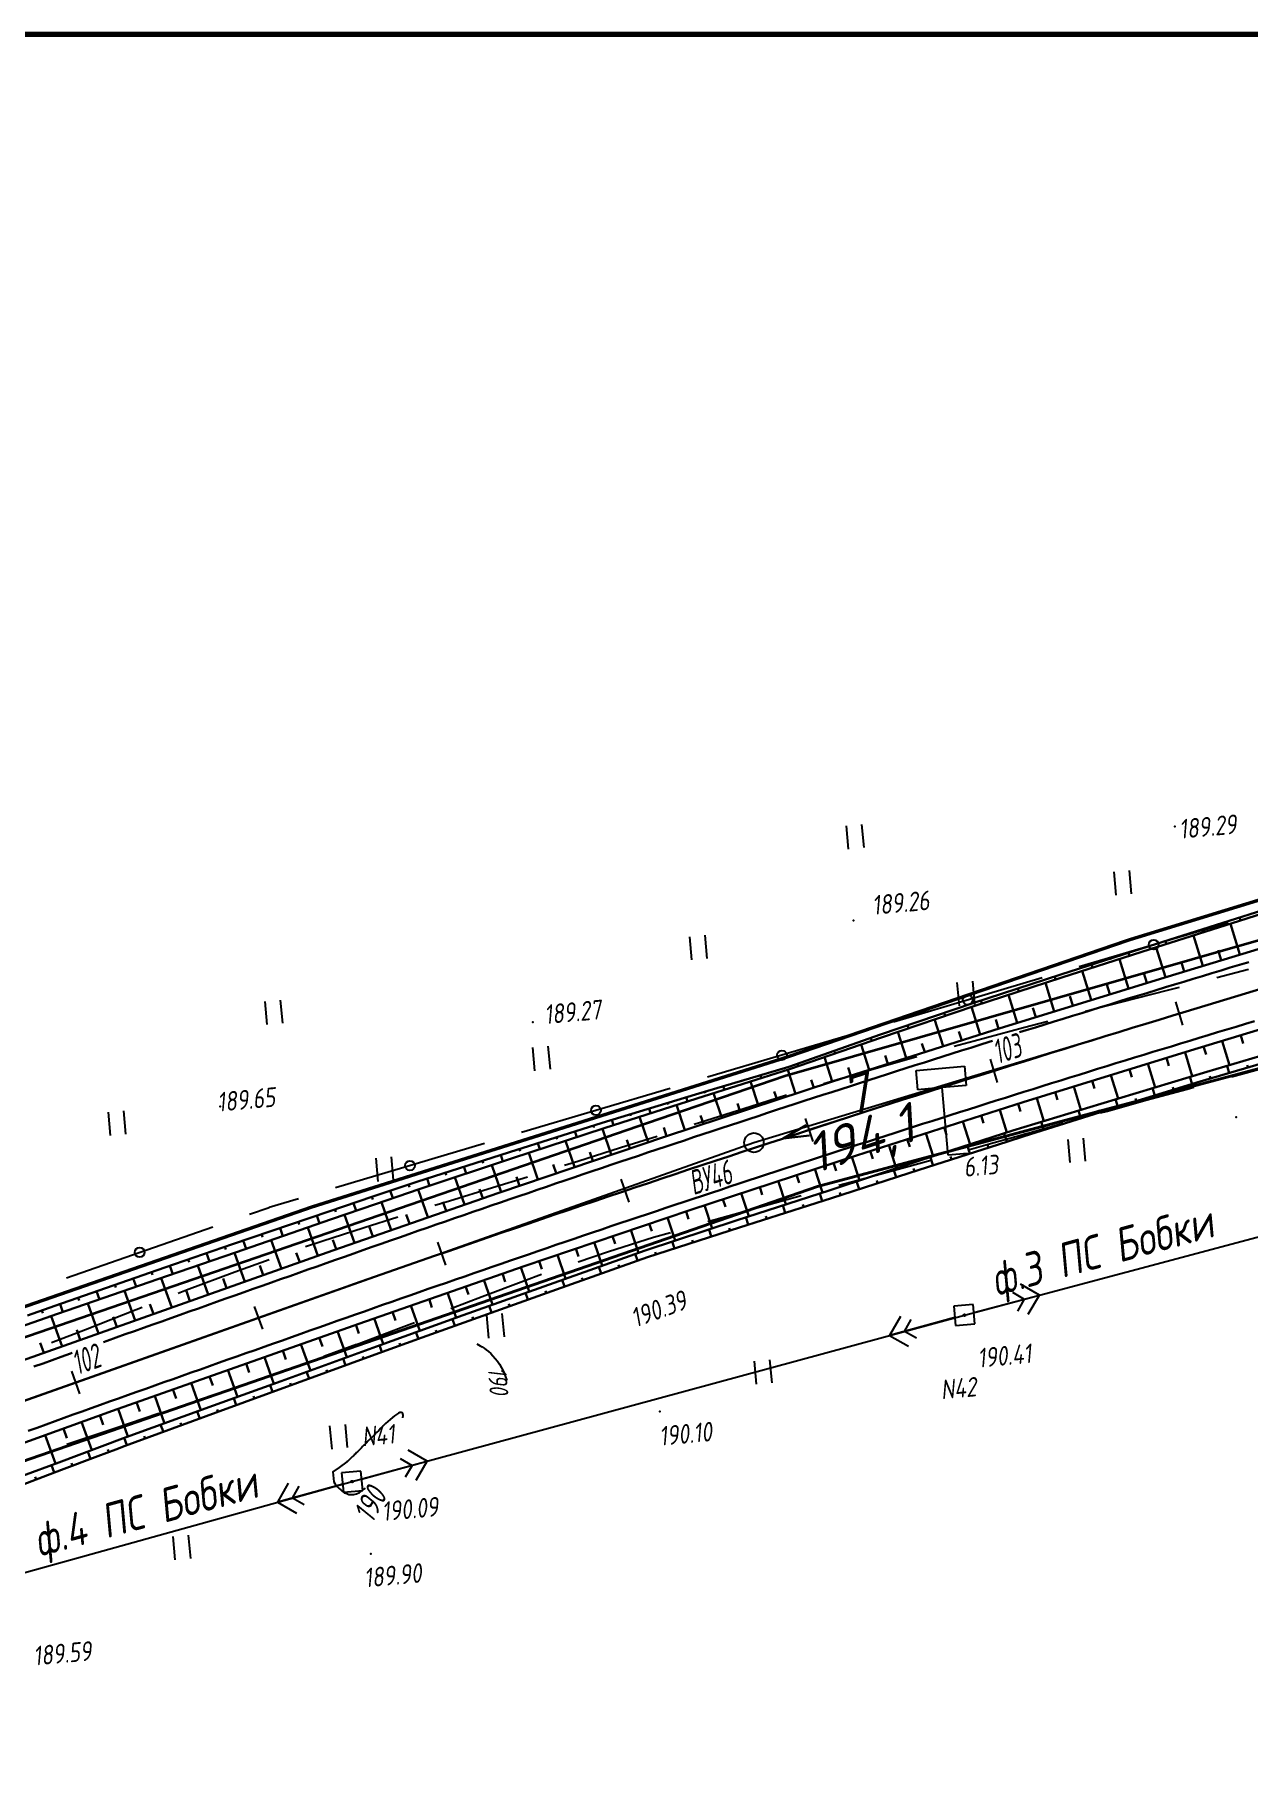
# Paper-space layout 'Лист3' of a CAD drawing. Header units: millimetres. Extents: x -693 to 409, y -3 to 286.
# Drawn here: x -571 to -445.8, y 108.1 to 286.4 of the extents above; entities that cross this region are included whole.
import ezdxf

# ---------------------------------------------------------------- set-up
doc = ezdxf.new("R2010")
doc.units = ezdxf.units.MM
doc.linetypes.add('CONTI', pattern=[0])
for name, color, linetype, lineweight in [('10', 1, 'Continuous', 35), ('КОПИЯ_ОСЬ_13_ОТКОСЫ', 7, 'Continuous', 30), ('КОПИЯ_ОСЬ_ГРАНИЦЫ_ПОЛОС', 7, 'Continuous', 30), ('ОСЬ_ВЕРХ_ПОКРЫТИЯ_ГРАНИЦЫ_ПОЛОС', 7, 'Continuous', 30), ('ОСЬ_ВЕРХ_ПОКРЫТИЯ_ОСЬ', 1, 'Continuous', 30), ('Уклоны ПЧ', 5, 'Continuous', 30)]:
    doc.layers.add(name, color=color, linetype=linetype, lineweight=lineweight)
for name, color, linetype in [('_Оформление', 7, 'Continuous'), ('_Ростелеком', 6, 'Continuous'), ('GOR_BDEFAULT', 212, 'CONTI'), ('NAD_MDEFAULT', 7, 'CONTI'), ('PI_OTDEFAULT', 172, 'CONTI'), ('PI_TTDEFAULT', 5, 'CONTI'), ('PLN_O', 7, 'CONTI'), ('SIT_LDEFAULT', 7, 'CONTI'), ('USLZNDEFAULT', 7, 'CONTI'), ('ZAPSKDEFAULT', 7, 'CONTI'), ('КОПИЯ_ОСЬ_ТАНГЕНСЫ', 1, 'Continuous'), ('ОСЬ_ВЕРХ_ПОКРЫТИЯ_ПИКЕТЫ', 1, 'Continuous')]:
    doc.layers.add(name, color=color, linetype=linetype)
doc.styles.add('eskd', font='isocpeur.ttf', dxfattribs={"width": 1.2, "height": 2})
doc.styles.add('SHRFT', font='isocpeui.ttf')
doc.styles.get("Standard").update_dxf_attribs({"font": 'isocpeui.ttf'})
doc.styles.add('ГОСТ', font='isocpeur.ttf', dxfattribs={"height": 4})
doc.linetypes.add('Связь', pattern='A,12.5,[130,ltypeshp.shx,S=1,R=-30,X=0,Y=0.9],1,[130,ltypeshp.shx,S=1,R=-30,X=0,Y=0.9],1,[130,ltypeshp.shx,S=1,R=-30,X=0,Y=0.9],4.5', length=19)

# ---------------------------------------------------------------- blocks, each defined once
blk = doc.blocks.new('BL_2011')
at = {"color": 0}
for p, q in [((0, 0), (0, 2.4)), ((1.6, 0), (1.6, 2.4))]:
    blk.add_line(p, q, dxfattribs=at)
blk = doc.blocks.new('BL_27')
at = {"color": 0}
for p, q in [((1, 1), (-1, 1)), ((-1, 1), (-1, -1)), ((1, -1), (1, 1)), ((-1, -1), (1, -1))]:
    blk.add_line(p, q, dxfattribs=at)
blk.add_circle((0, 0), 0.1, dxfattribs=at)
blk = doc.blocks.new('BL_13')
at = {"color": 0}
for p, q in [((-2.5, 7), (-2.5, 9)), ((-2.5, 9), (2.5, 9)), ((2.5, 9), (2.5, 7)), ((0, 7), (-2.5, 7)), ((0, 0), (0, 7)), ((2.5, 7), (0, 7)), ((2, 0), (0, 0))]:
    blk.add_line(p, q, dxfattribs=at)
blk = doc.blocks.new('Стрелка')
at = {"layer": 'Уклоны ПЧ', "ltscale": 2}
for points in [[(-0.02, -0.05), (-0.02, 17.97)], [(-0.02, -0.05), (-0.58, 2.62)], [(-0.02, -0.05), (0.53, 2.62)]]:
    blk.add_lwpolyline(points, dxfattribs=at)

psp = doc.layouts.new('Лист3')

# ---------------------------------------------------------------- linework, layer by layer
at = {"layer": '10'}
for points in [[(-160.16, 232.22), (-174.74, 234.68), (-188.87, 236.2), (-222.42, 239.78), (-238.99, 241.72), (-337.7, 228.96), (-337.7, 228.96), (-431.94, 204.04), (-430.59, 197.06), (-493.6, 179.03), (-507.74, 174.16), (-636.43, 129.9), (-647.6, 127.08)], [(149.14, 180.8), (125.99, 184.91), (69.15, 185.87), (64.3, 176.26), (18.47, 176.69), (-30.26, 184.27), (-35.74, 185.58), (-31.8, 194.53), (-58.93, 198.35), (-119.35, 211.27), (-201.84, 226.09), (-280.84, 216.56), (-283.78, 216.75), (-328.89, 210.76), (-490.21, 167.63), (-494.9, 166.01), (-633.15, 118.2), (-643.51, 112.42)], [(-643.51, 112.42), (-633.15, 118.2), (-494.9, 166.01), (-490.21, 167.63), (-328.89, 210.76), (-283.78, 216.75), (-280.84, 216.56), (-201.84, 226.09), (-119.35, 211.27)]]:
    psp.add_lwpolyline(points, dxfattribs=at)
at = {"layer": '_Оформление', "lineweight": 70, "ltscale": 200}
psp.add_lwpolyline([(409.41, 286.44), (-693.39, 286.44), (-693.39, 0.56), (409.41, 0.56)], close=True, dxfattribs=at)
at = {"layer": '_Ростелеком', "color": 5, "linetype": 'Связь', "const_width": 0.35}
psp.add_lwpolyline([(-160.16, 232.22), (-174.73, 234.76), (-188.87, 236.2), (-209.41, 238.39), (-239.01, 240.92), (-267.19, 237.49), (-292.24, 234.22), (-317.71, 231.22), (-317.71, 231.22), (-337.7, 228.96), (-378.78, 218.1), (-421.18, 204.38), (-458.09, 193.07), (-493.7, 180.87), (-542.37, 165.52), (-580.84, 152.17), (-622.46, 137.6), (-645.75, 129.83), (-648.2, 129.22)], dxfattribs=at)
at = {"layer": 'GOR_BDEFAULT', "color": 212, "elevation": 190, "flags": 128}
for points in [[(-525.35, 151.4), (-525.19, 151.31), (-525, 151.2), (-524.81, 151.09), (-524.59, 150.95), (-524.37, 150.79), (-524.15, 150.61), (-523.91, 150.4), (-523.69, 150.16), (-523.45, 149.91), (-523.23, 149.62), (-523.01, 149.3), (-522.8, 148.93), (-522.6, 148.55), (-522.42, 148.12), (-522.26, 147.64)], [(-532.99, 143.79), (-532.96, 144.03), (-532.99, 144.19), (-533.05, 144.3), (-533.16, 144.33), (-533.29, 144.32), (-533.44, 144.25), (-533.63, 144.14), (-533.83, 143.99), (-534.06, 143.82), (-534.28, 143.62), (-534.52, 143.4), (-534.76, 143.18), (-535.01, 142.94), (-535.24, 142.7), (-535.46, 142.48), (-535.68, 142.26), (-535.88, 142.06), (-536.07, 141.87), (-536.25, 141.69), (-536.42, 141.53), (-536.58, 141.37), (-536.73, 141.21), (-536.87, 141.08), (-536.99, 140.95), (-537.13, 140.83), (-537.24, 140.7), (-537.35, 140.59), (-537.46, 140.49), (-537.56, 140.38), (-537.66, 140.29), (-537.74, 140.2), (-537.84, 140.11), (-537.91, 140.03), (-538, 139.94), (-538.08, 139.86), (-538.16, 139.79), (-538.23, 139.72), (-538.3, 139.65), (-538.37, 139.58), (-538.44, 139.52), (-538.5, 139.46), (-538.56, 139.4), (-538.62, 139.35), (-538.68, 139.29), (-538.74, 139.24), (-539.53, 138.66), (-540.19, 138.21), (-540.09, 137.18), (-539.98, 137.02), (-539.86, 136.85), (-539.72, 136.68), (-539.55, 136.5), (-539.38, 136.34), (-539.19, 136.19), (-538.99, 136.06), (-538.76, 135.96), (-538.53, 135.89), (-538.29, 135.86), (-538.02, 135.88), (-537.74, 135.95), (-537.46, 136.07), (-537.16, 136.27), (-536.84, 136.53)]]:
    psp.add_lwpolyline(points, dxfattribs=at)
at = {"layer": 'PI_TTDEFAULT', "color": 5}
for p in [(-453.38, 204.76, 189.29), (-486.49, 195.08, 189.26), (-519.56, 184.6, 189.27), (-551.8, 175.89, 189.65), (-447.04, 174.79, 190.2), (-475.07, 154.38, 190.41), (-506.47, 144.45, 190.1), (-538.2, 137.2, 190.09), (-536.29, 129.76, 189.9)]:
    psp.add_point(p, dxfattribs=at)
at = {"layer": 'PLN_O'}
for p, q in [((-447.88, 194.84), (-463.22, 190.29)), ((-467.06, 189.15), (-482.39, 184.59)), ((-486.23, 183.46), (-501.56, 178.9)), ((-505.4, 177.76), (-520.73, 173.21)), ((-524.57, 172.07), (-539.91, 167.51)), ((-543.74, 166.38), (-546.75, 165.48)), ((-548.78, 164.78), (-546.75, 165.48)), ((-567.67, 158.21), (-552.56, 163.47))]:
    psp.add_line(p, q, dxfattribs=at)
for centre in [(-455.55, 192.57), (-474.72, 186.88), (-493.89, 181.18), (-513.07, 175.49), (-532.24, 169.8), (-560.12, 160.84)]:
    psp.add_circle(centre, 0.5, dxfattribs=at)
at = {"layer": 'SIT_LDEFAULT', "color": 7}
for p, q in [((-445.78, 190), (-449.04, 189.17)), ((-454.16, 187.86), (-458.87, 186.64)), ((-452.93, 188.17), (-454.16, 187.86)), ((-458.87, 186.64), (-462.6, 185.67)), ((-468.97, 184), (-474.07, 182.64)), ((-466.47, 184.66), (-468.97, 184)), ((-474.07, 182.63), (-476.13, 182.07)), ((-479.98, 181), (-483.7, 179.96)), ((-488.19, 178.64), (-489.58, 178.21)), ((-483.7, 179.96), (-488.19, 178.64)), ((-447.54, 178.95), (-443.88, 179.96)), ((-493.41, 177.04), (-497.16, 175.87)), ((-460.32, 175.42), (-456.21, 176.56)), ((-456.21, 176.56), (-452.11, 177.69)), ((-452.11, 177.69), (-451.41, 177.89)), ((-497.16, 175.87), (-501.62, 174.46)), ((-461.04, 175.22), (-460.32, 175.42)), ((-501.62, 174.46), (-502.95, 174.03)), ((-472.62, 172.01), (-468.53, 173.15)), ((-468.53, 173.15), (-464.89, 174.16)), ((-510.52, 171.61), (-514.93, 170.22)), ((-506.76, 172.81), (-510.52, 171.61)), ((-474.53, 171.47), (-472.62, 172.01)), ((-514.93, 170.22), (-516.29, 169.79)), ((-486.06, 168.29), (-481.15, 169.64)), ((-481.15, 169.64), (-478.39, 170.4)), ((-475.07, 154.38), (-416.82, 169.86)), ((-520.11, 168.6), (-523.74, 167.49)), ((-488.03, 167.76), (-486.06, 168.29)), ((-528.15, 166.14), (-529.67, 165.67)), ((-523.74, 167.49), (-528.15, 166.14)), ((-496.7, 165.38), (-491.89, 166.71)), ((-533.49, 164.48), (-536.95, 163.39)), ((-501.52, 164.02), (-496.7, 165.37)), ((-536.95, 163.39), (-541.34, 161.96)), ((-511.78, 160.94), (-507.12, 162.4)), ((-507.12, 162.4), (-505.37, 162.91)), ((-541.34, 161.96), (-543, 161.4)), ((-514.9, 159.88), (-511.78, 160.93)), ((-550.3, 158.81), (-555.27, 156.93)), ((-546.77, 160.09), (-550.3, 158.81)), ((-555.27, 156.93), (-556.15, 156.6)), ((-524.81, 156.29), (-520.49, 157.91)), ((-520.49, 157.92), (-518.67, 158.58)), ((-467.34, 156.44), (-469.3, 157.56)), ((-559.87, 155.15), (-560.46, 154.92)), ((-528.02, 155.06), (-524.81, 156.29)), ((-474.11, 154.64), (-467.34, 156.44)), ((-470.11, 156.73), (-468.89, 156.02)), ((-468.89, 156.02), (-469.59, 154.79)), ((-468.48, 154.47), (-467.34, 156.44)), ((-560.46, 154.92), (-565.7, 152.87)), ((-538.2, 137.2), (-475.07, 154.38)), ((-533.42, 152.98), (-531.77, 153.62)), ((-481.67, 154.24), (-482.79, 152.27)), ((-476.04, 154.12), (-482.79, 152.27)), ((-481.25, 152.7), (-480.55, 153.93)), ((-565.7, 152.87), (-569.2, 151.53)), ((-537.74, 151.36), (-533.42, 152.98)), ((-482.79, 152.27), (-480.83, 151.16)), ((-480.02, 151.99), (-481.25, 152.7)), ((-541.14, 150.14), (-537.75, 151.37)), ((-551.83, 146.41), (-546.72, 148.16)), ((-546.72, 148.16), (-544.91, 148.8)), ((-554.37, 145.55), (-551.83, 146.41)), ((-567.63, 141.07), (-562.68, 142.73)), ((-562.68, 142.73), (-558.15, 144.26)), ((-537.23, 137.46), (-530.48, 139.31)), ((-533.25, 139.59), (-532.02, 138.88)), ((-530.48, 139.31), (-532.44, 140.43)), ((-531.6, 137.34), (-530.48, 139.31)), ((-532.02, 138.88), (-532.72, 137.65)), ((-603.93, 118.96), (-538.2, 137.2)), ((-544.79, 137.03), (-545.9, 135.07)), ((-539.16, 136.93), (-545.9, 135.07)), ((-544.37, 135.5), (-543.67, 136.72)), ((-545.9, 135.07), (-543.93, 133.95)), ((-543.14, 134.8), (-544.37, 135.5))]:
    psp.add_line(p, q, dxfattribs=at)
at = {"layer": 'КОПИЯ_ОСЬ_13_ОТКОСЫ'}
for points in [[(-646.8, 124.21), (-646.68, 124.24), (-641.94, 125.63), (-636.26, 127.39), (-634.37, 127.99), (-632.01, 128.75), (-629.66, 129.53), (-627.3, 130.32), (-624.57, 131.24), (-621.65, 132.25), (-617.42, 133.72), (-609.88, 136.37), (-540.19, 161.04), (-523.07, 166.99), (-505.89, 172.8), (-488.67, 178.45), (-471.39, 183.95), (-454.07, 189.31), (-382.29, 211.09)], [(-644.5, 115.95), (-643.36, 116.28), (-641.9, 116.72), (-640.45, 117.16), (-639, 117.6), (-637.55, 118.06), (-635.62, 118.67), (-634.18, 119.13), (-631.06, 120.15), (-627.95, 121.19), (-626.04, 121.83), (-623.18, 122.82), (-620.33, 123.81), (-617.02, 124.98), (-611.82, 126.84), (-562.91, 144.51), (-537.53, 153.49), (-520.47, 159.43), (-503.37, 165.21), (-486.21, 170.84), (-469, 176.32), (-451.74, 181.65), (-385.72, 201.69)], [(-573.29, 152.85), (-570.45, 153.84), (-568.57, 154.5), (-557.23, 158.43), (-550.23, 160.83), (-540.32, 164.26), (-535.8, 165.81), (-531.28, 167.36), (-521.76, 170.53), (-512.22, 173.66), (-502.67, 176.72), (-493.1, 179.73), (-483.61, 183.01), (-474.11, 186.24), (-465.02, 189.19), (-455.92, 192.1), (-446.71, 195.03), (-435.95, 198.46)], [(-573.29, 152.85), (-570.45, 153.84), (-568.57, 154.5), (-557.23, 158.43), (-550.23, 160.83), (-540.32, 164.26), (-535.8, 165.81), (-531.28, 167.36), (-521.76, 170.53), (-512.22, 173.66), (-502.67, 176.72), (-493.1, 179.73), (-483.61, 183.01), (-474.11, 186.24), (-465.02, 189.19), (-455.92, 192.1), (-446.71, 195.03), (-435.95, 198.46)], [(-571.69, 154.32), (-568.86, 155.32), (-557.53, 159.29), (-550.53, 161.68), (-540.6, 165.06), (-536.07, 166.59), (-533.81, 167.37), (-531.54, 168.11), (-521.98, 171.19), (-512.41, 174.22), (-502.8, 177.13), (-493.18, 179.99), (-483.71, 183.3), (-474.21, 186.56), (-465.12, 189.51), (-456.01, 192.42), (-436.03, 198.75)], [(-448.61, 194.76), (-448.58, 194.66)], [(-446.68, 191.55), (-447.64, 194.73)], [(-446.7, 195.37), (-446.61, 195.06)], [(-454.33, 192.95), (-454.23, 192.64)], [(-452.42, 193.56), (-452.39, 193.45)], [(-450.5, 190.39), (-451.45, 193.52)], [(-450.52, 194.16), (-450.42, 193.85)], [(-460.05, 191.13), (-460.01, 191.03)], [(-458.16, 188.06), (-459.09, 191.09)], [(-458.14, 191.74), (-458.04, 191.43)], [(-456.24, 192.35), (-456.2, 192.24)], [(-454.34, 189.22), (-455.28, 192.3)], [(-452.42, 189.81), (-452.73, 190.83)], [(-448.59, 190.97), (-448.91, 192.01)], [(-465.76, 189.3), (-465.66, 188.98)], [(-463.86, 189.91), (-463.82, 189.81)], [(-461.99, 186.88), (-462.91, 189.87)], [(-461.95, 190.53), (-461.85, 190.21)], [(-456.25, 188.64), (-456.56, 189.65)], [(-471.47, 187.45), (-471.44, 187.35)], [(-469.63, 184.51), (-470.53, 187.4)], [(-469.57, 188.07), (-469.46, 187.75)], [(-467.67, 188.69), (-467.63, 188.58)], [(-465.81, 185.7), (-466.72, 188.64)], [(-463.9, 186.29), (-464.2, 187.27)], [(-460.08, 187.47), (-460.38, 188.47)], [(-477.16, 185.55), (-477.05, 185.24)], [(-475.27, 186.2), (-475.23, 186.09)], [(-473.44, 183.31), (-474.34, 186.16)], [(-473.37, 186.83), (-473.27, 186.51)], [(-467.72, 185.1), (-468.02, 186.07)], [(-480.94, 184.25), (-480.84, 183.96)], [(-479.05, 184.9), (-479.02, 184.8)], [(-477.26, 182.11), (-478.14, 184.88)], [(-471.54, 183.91), (-471.83, 184.86)], [(-486.61, 182.29), (-486.58, 182.2)], [(-484.88, 179.67), (-485.72, 182.29)], [(-484.72, 182.95), (-484.63, 182.66)], [(-482.83, 183.6), (-482.8, 183.51)], [(-481.07, 180.89), (-481.93, 183.58)], [(-479.16, 181.5), (-479.45, 182.4)], [(-475.35, 182.71), (-475.64, 183.63)], [(-450.4, 182.06), (-450.15, 181.24)], [(-448.49, 182.64), (-447.74, 180.16)], [(-446.58, 183.22), (-446.33, 182.39)], [(-572.85, 136.64), (-570.05, 137.71), (-568.18, 138.41), (-564.43, 139.82), (-562.56, 140.53), (-561.62, 140.88), (-552.24, 144.33), (-535.45, 150.44), (-530.99, 152.06), (-517.14, 157.03), (-507.75, 160.36), (-498.27, 163.42), (-488.77, 166.43), (-479.75, 169.37), (-470.71, 172.26), (-468.9, 172.83), (-459.84, 175.67), (-450.77, 178.46), (-442.43, 180.92)], [(-572.2, 137.8), (-568.45, 139.19), (-561.89, 141.64), (-552.49, 145.05), (-545.53, 147.56), (-535.7, 151.14), (-531.23, 152.76), (-526.77, 154.36), (-517.38, 157.72), (-507.98, 161.04), (-498.51, 164.16), (-489.03, 167.24), (-479.56, 170.34), (-470.07, 173.4), (-460.99, 176.18), (-451.9, 178.91), (-450.07, 179.46), (-442.66, 181.68)], [(-572.2, 137.8), (-568.45, 139.19), (-561.89, 141.64), (-552.49, 145.05), (-545.53, 147.56), (-535.7, 151.14), (-531.23, 152.76), (-526.77, 154.36), (-517.38, 157.72), (-507.98, 161.04), (-498.51, 164.16), (-489.03, 167.24), (-479.56, 170.34), (-470.07, 173.4), (-460.99, 176.18), (-451.9, 178.91), (-450.07, 179.46), (-442.66, 181.68)], [(-492.28, 180.31), (-492.19, 180.05)], [(-490.39, 180.97), (-490.36, 180.89)], [(-488.69, 178.45), (-489.51, 180.98)], [(-488.5, 181.63), (-488.41, 181.36)], [(-482.98, 180.28), (-483.25, 181.16)], [(-456.15, 180.31), (-455.4, 177.86)], [(-454.24, 180.89), (-453.99, 180.08)], [(-452.32, 181.47), (-451.57, 179.01)], [(-447.76, 179.34), (-447.98, 180.08)], [(-445.85, 179.91), (-445.92, 180.16)], [(-498.02, 178.56), (-497.98, 178.44)], [(-496.29, 175.97), (-497.11, 178.47)], [(-496.1, 179.13), (-496.01, 178.82)], [(-494.18, 179.7), (-494.15, 179.6)], [(-492.49, 177.21), (-493.29, 179.67)], [(-490.59, 177.83), (-490.86, 178.65)], [(-486.78, 179.06), (-487.06, 179.91)], [(-461.88, 178.54), (-461.64, 177.74)], [(-459.97, 179.13), (-459.23, 176.71)], [(-458.06, 179.72), (-457.81, 178.91)], [(-451.6, 178.2), (-451.82, 178.94)], [(-449.68, 178.78), (-449.75, 179.02)], [(-503.76, 176.84), (-503.63, 176.41)], [(-501.85, 177.42), (-501.81, 177.27)], [(-500.09, 174.72), (-500.93, 177.27)], [(-499.93, 177.99), (-499.82, 177.62)], [(-494.39, 176.59), (-494.67, 177.43)], [(-467.61, 176.76), (-466.87, 174.39)], [(-465.7, 177.35), (-465.46, 176.56)], [(-463.79, 177.95), (-463.05, 175.55)], [(-459.24, 175.85), (-459.49, 176.63)], [(-457.33, 176.44), (-457.41, 176.7)], [(-455.42, 177.03), (-455.66, 177.79)], [(-453.51, 177.62), (-453.59, 177.87)], [(-509.51, 175.11), (-509.45, 174.92)], [(-507.69, 172.2), (-508.57, 174.83)], [(-507.59, 175.69), (-507.44, 175.19)], [(-505.68, 176.27), (-505.63, 176.1)], [(-503.89, 173.46), (-504.75, 176.05)], [(-501.99, 174.09), (-502.28, 174.96)], [(-498.19, 175.35), (-498.47, 176.2)], [(-473.34, 174.96), (-473.09, 174.17)], [(-471.43, 175.56), (-470.69, 173.2)], [(-469.52, 176.16), (-469.28, 175.37)], [(-463.06, 174.66), (-463.32, 175.47)], [(-461.15, 175.26), (-461.24, 175.53)], [(-515.24, 173.33), (-515.05, 172.73)], [(-513.33, 173.93), (-513.27, 173.73)], [(-511.48, 170.93), (-512.38, 173.6)], [(-511.42, 174.52), (-511.25, 173.97)], [(-505.79, 172.83), (-506.08, 173.71)], [(-479.05, 173.14), (-478.29, 170.76)], [(-477.15, 173.75), (-476.9, 172.95)], [(-475.24, 174.35), (-474.49, 171.98)], [(-470.7, 172.27), (-470.97, 173.12)], [(-468.79, 172.87), (-468.88, 173.15)], [(-466.88, 173.47), (-467.14, 174.3)], [(-464.97, 174.07), (-465.06, 174.35)], [(-520.96, 171.52), (-520.89, 171.29)], [(-519.05, 172.12), (-518.85, 171.49)], [(-517.15, 172.73), (-517.08, 172.52)], [(-515.27, 169.65), (-516.19, 172.36)], [(-513.37, 170.29), (-513.68, 171.19)], [(-509.58, 171.57), (-509.88, 172.46)], [(-484.77, 171.31), (-484.51, 170.5)], [(-482.86, 171.92), (-482.09, 169.52)], [(-480.96, 172.53), (-480.7, 171.73)], [(-474.51, 171.05), (-474.78, 171.89)], [(-472.6, 171.66), (-472.69, 171.94)], [(-526.67, 169.69), (-526.44, 168.97)], [(-524.77, 170.3), (-524.69, 170.06)], [(-522.84, 167.07), (-523.8, 169.85)], [(-522.86, 170.91), (-522.65, 170.23)], [(-519.06, 168.36), (-519.99, 171.11)], [(-517.16, 169.01), (-517.47, 169.92)], [(-490.48, 169.45), (-489.69, 167.03)], [(-488.57, 170.07), (-488.31, 169.27)], [(-486.67, 170.69), (-485.89, 168.28)], [(-482.12, 168.6), (-482.39, 169.42)], [(-480.22, 169.21), (-480.31, 169.49)], [(-478.32, 169.83), (-478.58, 170.66)], [(-476.41, 170.44), (-476.5, 170.72)], [(-532.38, 167.84), (-532.3, 167.58)], [(-530.48, 168.46), (-530.24, 167.71)], [(-528.58, 169.07), (-528.5, 168.82)], [(-526.62, 165.77), (-527.6, 168.59)], [(-520.95, 167.72), (-521.27, 168.65)], [(-494.28, 168.21), (-493.49, 165.8)], [(-492.38, 168.83), (-492.11, 168.03)], [(-485.93, 167.36), (-486.19, 168.18)], [(-484.02, 167.98), (-484.11, 168.25)], [(-538.07, 165.92), (-537.8, 165.13)], [(-536.17, 166.56), (-536.08, 166.3)], [(-534.18, 163.15), (-535.19, 166.02)], [(-534.28, 167.21), (-534.01, 166.42)], [(-530.4, 164.46), (-531.4, 167.32)], [(-528.51, 165.12), (-528.84, 166.07)], [(-524.73, 166.42), (-525.06, 167.36)], [(-499.98, 166.33), (-499.71, 165.54)], [(-498.08, 166.96), (-497.29, 164.57)], [(-496.18, 167.59), (-495.91, 166.79)], [(-489.73, 166.13), (-489.99, 166.93)], [(-487.83, 166.74), (-487.91, 167.01)], [(-541.85, 164.64), (-541.58, 163.83)], [(-539.96, 165.28), (-539.87, 165.01)], [(-537.96, 161.82), (-538.98, 164.72)], [(-532.29, 163.81), (-532.63, 164.76)], [(-505.67, 164.44), (-504.88, 162.07)], [(-503.77, 165.07), (-503.51, 164.28)], [(-501.87, 165.7), (-501.08, 163.32)], [(-497.36, 163.71), (-497.6, 164.46)], [(-495.45, 164.32), (-495.53, 164.57)], [(-493.54, 164.92), (-493.79, 165.7)], [(-491.64, 165.53), (-491.72, 165.79)], [(-547.53, 162.7), (-547.44, 162.42)], [(-545.64, 163.35), (-545.36, 162.52)], [(-543.75, 163.99), (-543.65, 163.72)], [(-541.73, 160.49), (-542.76, 163.42)], [(-536.07, 162.49), (-536.41, 163.45)], [(-511.36, 162.53), (-511.09, 161.72)], [(-509.46, 163.17), (-508.67, 160.8)], [(-507.57, 163.8), (-507.3, 163.02)], [(-501.17, 162.49), (-501.4, 163.22)], [(-499.26, 163.1), (-499.34, 163.34)], [(-553.21, 160.76), (-552.92, 159.91)], [(-551.32, 161.41), (-551.22, 161.13)], [(-549.27, 157.82), (-550.32, 160.8)], [(-549.43, 162.06), (-549.14, 161.21)], [(-545.5, 159.16), (-546.54, 162.11)], [(-543.61, 159.82), (-543.96, 160.81)], [(-539.84, 161.16), (-540.19, 162.13)], [(-517.04, 160.6), (-516.2, 158.14)], [(-515.15, 161.24), (-514.87, 160.43)], [(-513.25, 161.89), (-512.43, 159.48)], [(-508.77, 160), (-509.01, 160.68)], [(-506.87, 160.64), (-506.95, 160.87)], [(-504.97, 161.26), (-505.2, 161.96)], [(-503.07, 161.87), (-503.14, 162.11)], [(-558.89, 158.81), (-558.79, 158.53)], [(-557, 159.47), (-556.7, 158.61)], [(-555.1, 160.12), (-555.01, 159.83)], [(-553.04, 156.49), (-554.11, 159.5)], [(-547.39, 158.49), (-547.74, 159.48)], [(-520.82, 159.31), (-519.96, 156.8)], [(-518.93, 159.95), (-518.65, 159.12)], [(-512.54, 158.67), (-512.78, 159.35)], [(-510.65, 159.33), (-510.74, 159.56)], [(-562.66, 157.49), (-562.56, 157.21)], [(-560.77, 158.15), (-560.48, 157.31)], [(-556.81, 155.15), (-557.89, 158.2)], [(-551.16, 157.16), (-551.51, 158.16)], [(-526.5, 157.35), (-526.2, 156.49)], [(-524.61, 158), (-523.73, 155.46)], [(-522.71, 158.66), (-522.42, 157.81)], [(-516.31, 157.33), (-516.56, 158.02)], [(-514.43, 158), (-514.51, 158.23)], [(-568.32, 155.51), (-568.03, 154.68)], [(-566.44, 156.17), (-566.34, 155.89)], [(-564.35, 152.49), (-565.45, 155.58)], [(-564.55, 156.83), (-564.26, 155.99)], [(-560.58, 153.82), (-561.67, 156.89)], [(-558.7, 154.49), (-559.06, 155.51)], [(-554.93, 155.82), (-555.29, 156.84)], [(-532.16, 155.38), (-531.24, 152.75)], [(-530.27, 156.04), (-529.97, 155.16)], [(-528.38, 156.69), (-527.48, 154.1)], [(-523.84, 154.63), (-524.09, 155.33)], [(-521.96, 155.31), (-522.04, 155.54)], [(-520.08, 155.98), (-520.32, 156.68)], [(-518.19, 156.66), (-518.28, 156.89)], [(-570.21, 154.84), (-570.11, 154.57)], [(-568.12, 151.15), (-569.23, 154.27)], [(-562.47, 153.15), (-562.83, 154.18)], [(-537.82, 153.39), (-537.5, 152.49)], [(-535.94, 154.05), (-535, 151.4)], [(-534.05, 154.72), (-533.74, 153.83)], [(-527.6, 153.27), (-527.85, 153.97)], [(-525.72, 153.95), (-525.81, 154.18)], [(-566.24, 151.82), (-566.61, 152.86)], [(-541.59, 152.05), (-541.27, 151.15)], [(-539.71, 152.72), (-538.76, 150.03)], [(-531.37, 151.92), (-531.62, 152.62)], [(-529.49, 152.59), (-529.57, 152.83)], [(-570.01, 150.48), (-570.38, 151.53)], [(-547.25, 150.05), (-546.27, 147.29)], [(-545.36, 150.72), (-545.04, 149.8)], [(-543.48, 151.39), (-542.51, 148.66)], [(-538.89, 149.19), (-539.14, 149.89)], [(-537.01, 149.87), (-537.09, 150.11)], [(-535.13, 150.56), (-535.38, 151.26)], [(-533.25, 151.24), (-533.33, 151.47)], [(-552.91, 148.05), (-552.58, 147.12)], [(-551.02, 148.72), (-550.04, 145.94)], [(-549.14, 149.39), (-548.81, 148.46)], [(-542.65, 147.82), (-542.9, 148.52)], [(-540.77, 148.5), (-540.85, 148.74)], [(-556.68, 146.72), (-556.34, 145.77)], [(-554.79, 147.38), (-553.8, 144.58)], [(-546.4, 146.45), (-546.66, 147.15)], [(-544.52, 147.14), (-544.61, 147.37)], [(-562.33, 144.71), (-561.32, 141.85)], [(-560.45, 145.38), (-560.11, 144.43)], [(-558.56, 146.05), (-557.56, 143.21)], [(-553.92, 143.71), (-554.19, 144.44)], [(-552.04, 144.4), (-552.13, 144.64)], [(-550.16, 145.08), (-550.42, 145.8)], [(-548.28, 145.77), (-548.37, 146)], [(-567.98, 142.68), (-567.62, 141.7)], [(-566.1, 143.36), (-565.05, 140.46)], [(-564.22, 144.04), (-563.87, 143.07)], [(-557.67, 142.33), (-557.95, 143.07)], [(-555.8, 143.02), (-555.89, 143.27)], [(-569.86, 142), (-568.8, 139.07)], [(-561.43, 140.95), (-561.71, 141.71)], [(-559.55, 141.64), (-559.64, 141.89)], [(-567.04, 138.84), (-567.14, 139.1)], [(-565.17, 139.54), (-565.46, 140.31)], [(-563.3, 140.25), (-563.4, 140.5)], [(-570.79, 137.43), (-570.89, 137.69)], [(-568.92, 138.13), (-569.21, 138.91)]]:
    psp.add_lwpolyline(points, dxfattribs=at)
at = {"layer": 'КОПИЯ_ОСЬ_ГРАНИЦЫ_ПОЛОС'}
for points in [[(-445.74, 190.79), (-446.69, 190.5), (-447.65, 190.21), (-448.61, 189.92), (-449.56, 189.63), (-450.52, 189.34), (-451.48, 189.05), (-452.43, 188.76), (-453.39, 188.47), (-454.35, 188.18), (-455.3, 187.88), (-456.26, 187.59), (-457.22, 187.3), (-458.18, 187.01), (-459.13, 186.71), (-460.09, 186.42), (-461.05, 186.12), (-462, 185.83), (-462.96, 185.53), (-463.92, 185.24), (-464.87, 184.94), (-465.83, 184.65), (-466.78, 184.35), (-467.74, 184.05), (-468.69, 183.75), (-469.39, 183.54)], [(-472.17, 182.66), (-472.52, 182.56), (-473.47, 182.25), (-474.42, 181.95), (-475.38, 181.65), (-476.33, 181.35), (-477.29, 181.05), (-478.24, 180.75), (-479.2, 180.44), (-480.15, 180.14), (-481.1, 179.83), (-482.06, 179.53), (-483.01, 179.22), (-483.96, 178.92), (-484.92, 178.61), (-485.87, 178.31), (-486.82, 178), (-487.77, 177.69), (-488.73, 177.38), (-489.68, 177.08), (-490.63, 176.77), (-491.58, 176.46), (-492.53, 176.15), (-493.49, 175.84), (-494.44, 175.53), (-495.39, 175.22), (-496.34, 174.9), (-497.29, 174.59), (-498.24, 174.28), (-499.19, 173.97), (-500.14, 173.65), (-501.09, 173.34), (-502.04, 173.02), (-502.99, 172.71), (-503.94, 172.39), (-504.89, 172.08), (-505.84, 171.76), (-506.79, 171.45), (-507.74, 171.13), (-508.69, 170.81), (-509.64, 170.49), (-510.59, 170.17), (-511.54, 169.86), (-512.49, 169.54), (-513.44, 169.22), (-514.38, 168.9), (-515.33, 168.57), (-516.28, 168.25), (-517.23, 167.93), (-518.17, 167.61), (-519.12, 167.29), (-520.07, 166.96), (-521.02, 166.64), (-521.96, 166.32), (-522.91, 165.99), (-523.86, 165.67), (-524.8, 165.34), (-525.75, 165.01), (-526.7, 164.69), (-527.64, 164.36), (-528.59, 164.03), (-529.53, 163.71), (-530.48, 163.38), (-531.43, 163.05), (-532.37, 162.72), (-533.32, 162.39), (-534.26, 162.06), (-535.21, 161.73), (-536.15, 161.4), (-537.09, 161.07), (-538.04, 160.73), (-538.98, 160.4), (-539.93, 160.07), (-540.87, 159.74), (-541.81, 159.4), (-542.76, 159.07), (-543.7, 158.74), (-544.64, 158.4), (-545.58, 158.07), (-546.52, 157.74), (-547.47, 157.4), (-548.41, 157.07), (-549.35, 156.73), (-550.29, 156.4), (-551.24, 156.07), (-552.18, 155.73), (-553.12, 155.4), (-554.06, 155.07), (-555, 154.73), (-555.95, 154.4), (-556.89, 154.07), (-557.83, 153.73), (-558.77, 153.4), (-559.72, 153.07), (-560.66, 152.73), (-561.6, 152.4), (-562.54, 152.07), (-563.48, 151.73), (-563.85, 151.6)], [(-567.06, 150.47), (-567.25, 150.4), (-568.2, 150.07), (-569.14, 149.73), (-570.08, 149.4), (-571.02, 149.06)]]:
    psp.add_lwpolyline(points, dxfattribs=at)
at = {"layer": 'КОПИЯ_ОСЬ_ТАНГЕНСЫ'}
for p, q in [((-496.77, 172.16), (-348.38, 217.21)), ((-645.49, 119.52), (-496.77, 172.16))]:
    psp.add_line(p, q, dxfattribs=at)
psp.add_circle((-496.77, 172.16), 1, dxfattribs=at)
at = {"layer": 'ОСЬ_ВЕРХ_ПОКРЫТИЯ_ГРАНИЦЫ_ПОЛОС'}
for points in [[(-646.8, 124.21), (-646.68, 124.24), (-641.94, 125.63), (-636.26, 127.39), (-634.37, 127.99), (-632.01, 128.75), (-629.66, 129.53), (-627.3, 130.32), (-624.57, 131.24), (-621.65, 132.25), (-617.42, 133.72), (-609.88, 136.37), (-540.19, 161.04), (-523.07, 166.99), (-505.89, 172.8), (-488.67, 178.45), (-471.39, 183.95), (-454.07, 189.31), (-382.29, 211.09)], [(-644.5, 115.95), (-643.36, 116.28), (-641.9, 116.72), (-640.45, 117.16), (-639, 117.6), (-637.55, 118.06), (-635.62, 118.67), (-634.18, 119.13), (-631.06, 120.15), (-627.95, 121.19), (-626.04, 121.83), (-623.18, 122.82), (-620.33, 123.81), (-617.02, 124.98), (-611.82, 126.84), (-562.91, 144.51), (-537.53, 153.49), (-520.47, 159.43), (-503.37, 165.21), (-486.21, 170.84), (-469, 176.32), (-451.74, 181.65), (-385.72, 201.69)], [(-445.15, 184.7), (-446.1, 184.41), (-447.05, 184.12), (-448.01, 183.83), (-448.96, 183.54), (-449.92, 183.25), (-450.87, 182.96), (-451.82, 182.67), (-452.77, 182.38), (-453.73, 182.09), (-454.68, 181.8), (-455.63, 181.51), (-456.58, 181.22), (-457.53, 180.93), (-458.48, 180.64), (-459.44, 180.34), (-460.39, 180.05), (-461.34, 179.76), (-462.29, 179.46), (-463.24, 179.17), (-464.19, 178.87), (-465.14, 178.58), (-466.09, 178.28), (-467.04, 177.98), (-467.99, 177.69), (-468.94, 177.39), (-469.89, 177.09), (-470.84, 176.79), (-471.79, 176.49), (-472.74, 176.19), (-473.69, 175.89), (-474.64, 175.59), (-475.59, 175.29), (-476.53, 174.99), (-477.48, 174.69), (-478.43, 174.39), (-479.38, 174.09), (-480.33, 173.78), (-481.28, 173.48), (-482.22, 173.18), (-483.17, 172.87), (-484.12, 172.57), (-485.07, 172.26), (-486.01, 171.96), (-486.96, 171.65), (-487.91, 171.34), (-488.85, 171.04), (-489.8, 170.73), (-490.75, 170.42), (-491.69, 170.11), (-492.64, 169.8), (-493.59, 169.49), (-494.53, 169.18), (-495.48, 168.87), (-496.42, 168.56), (-497.37, 168.25), (-498.31, 167.94), (-499.26, 167.63), (-500.2, 167.31), (-501.15, 167), (-502.09, 166.69), (-503.04, 166.37), (-503.98, 166.06), (-504.93, 165.74), (-505.87, 165.43), (-506.81, 165.11), (-507.76, 164.8), (-508.7, 164.48), (-509.64, 164.16), (-510.59, 163.84), (-511.53, 163.53), (-512.47, 163.21), (-513.42, 162.89), (-514.36, 162.57), (-515.3, 162.25), (-516.24, 161.93), (-517.19, 161.61), (-518.13, 161.29), (-519.07, 160.96), (-520.01, 160.64), (-520.95, 160.32), (-521.89, 160), (-522.84, 159.67), (-523.78, 159.35), (-524.72, 159.02), (-525.66, 158.7), (-526.6, 158.37), (-527.54, 158.05), (-528.48, 157.72), (-529.42, 157.39), (-530.36, 157.07), (-531.3, 156.74), (-532.24, 156.41), (-533.18, 156.08), (-534.12, 155.75), (-535.06, 155.42), (-536, 155.09), (-536.94, 154.76), (-537.87, 154.43), (-538.81, 154.1), (-539.75, 153.77), (-540.69, 153.44), (-541.63, 153.1), (-542.57, 152.77), (-543.51, 152.44), (-544.45, 152.1), (-545.39, 151.77), (-546.33, 151.44), (-547.27, 151.11), (-548.21, 150.77), (-549.15, 150.44), (-550.09, 150.11), (-551.03, 149.78), (-551.97, 149.44), (-552.91, 149.11), (-553.85, 148.78), (-554.79, 148.45), (-555.73, 148.11), (-556.67, 147.78), (-557.61, 147.45), (-558.54, 147.12), (-559.48, 146.78), (-560.42, 146.45), (-561.36, 146.12), (-562.3, 145.79), (-563.24, 145.45), (-564.17, 145.12), (-565.1, 144.78), (-566.03, 144.44), (-566.96, 144.11), (-567.89, 143.77), (-568.82, 143.44), (-569.75, 143.1), (-570.68, 142.76), (-571.61, 142.43)]]:
    psp.add_lwpolyline(points, dxfattribs=at)
at = {"layer": 'ОСЬ_ВЕРХ_ПОКРЫТИЯ_ОСЬ'}
psp.add_lwpolyline([(-606.64, 133.28), (-540.69, 156.62), (-540.69, 156.62, -0.011361), (-452.2, 185.69), (-452.2, 185.69), (-387.18, 205.43)], format="xyb", dxfattribs=at)
at = {"layer": 'ОСЬ_ВЕРХ_ПОКРЫТИЯ_ПИКЕТЫ'}
for p, q in [((-452.54, 184.28), (-453.27, 186.67)), ((-471.64, 178.38), (-472.39, 180.76)), ((-471.64, 178.38), (-472.39, 180.76)), ((-490.67, 172.28), (-491.45, 174.66)), ((-509.65, 166.01), (-510.45, 168.38)), ((-528.56, 159.54), (-529.38, 161.91)), ((-547.42, 152.91), (-548.26, 155.27)), ((-566.28, 146.24), (-567.11, 148.59)), ((-566.28, 146.24), (-567.11, 148.59))]:
    psp.add_line(p, q, dxfattribs=at)

# ---------------------------------------------------------------- block references
at = {"layer": 'USLZNDEFAULT', "color": 7, "rotation": 5.244115039693725}
for name, p in [('BL_13', (-476.73, 170.86)), ('BL_27', (-475.07, 154.38)), ('BL_27', (-538.2, 137.2))]:
    psp.add_blockref(name, p, dxfattribs=at)
at = {"layer": 'ZAPSKDEFAULT', "color": 7, "rotation": 5.244115039693725}
for p in [(-487.01, 202.44), (-459.42, 197.69), (-503.18, 191.01), (-475.59, 186.27), (-546.95, 184.33), (-519.35, 179.58), (-563.12, 172.9), (-464.16, 170.1), (-535.52, 168.16), (-524.1, 151.99), (-496.5, 147.24), (-540.27, 140.56), (-556.44, 129.14)]:
    psp.add_blockref('BL_2011', p, dxfattribs=at)
at = {"layer": 'Уклоны ПЧ', "rotation": 288.1359493638935}
psp.add_blockref('Стрелка', (-493.69, 172.58), dxfattribs=at)

# ---------------------------------------------------------------- texts
at = {"layer": 'GOR_BDEFAULT', "color": 212, "style": 'SHRFT', "width": 0.75}
for height, rotation, p in [(1.914, 274.7303, (-524.23, 148.9, 190)), (2.362, 62.1031, (-536.12, 132.79, 190))]:
    psp.add_text('190', height=height, rotation=rotation, dxfattribs=at).set_placement(p)
at = {"layer": 'NAD_MDEFAULT', "color": 7, "style": 'eskd', "oblique": 10, "width": 0.8}
for s, p in [('6.13', (-475.07, 168.62)), ('N42', (-477.42, 145.68)), ('N41', (-537.11, 140.84))]:
    psp.add_text(s, height=2, rotation=5.2441, dxfattribs=at).set_placement(p)
at = {"layer": 'PI_OTDEFAULT', "color": 172, "style": 'eskd', "oblique": 10, "width": 0.8}
for s, rotation, p in [('189.29', 5.2441, (-452.85, 203.49)), ('189.26', 5.2441, (-484.5, 195.64)), ('189.27', 5.2441, (-518.31, 184.37)), ('189.65', 5.2441, (-552.03, 175.34)), ('190.39', 20.2441, (-508.99, 153.06)), ('190.41', 5.2441, (-473.63, 148.94)), ('190.10', 5.2441, (-506.46, 140.89)), ('190.09', 5.2441, (-535.06, 133.12)), ('189.90', 5.2441, (-536.89, 126.27)), ('189.59', 5.2441, (-571, 118.22))]:
    psp.add_text(s, height=2, rotation=rotation, dxfattribs=at).set_placement(p)
at = {"layer": 'PLN_O', "style": 'eskd', "oblique": 10, "width": 0.8}
for s, p in [('ф.3 ПС Бобки', (-471.82, 156.31)), ('ф.4 ПС Бобки', (-570.51, 129.42))]:
    psp.add_text(s, height=3.5, rotation=15.2441, dxfattribs=at).set_placement(p)
at = {"layer": 'КОПИЯ_ОСЬ_ТАНГЕНСЫ', "width": 0.6}
psp.add_text('ВУ46', height=2.5, rotation=16.8868, dxfattribs=at).set_placement((-503.01, 166.75))
at = {"layer": 'ОСЬ_ВЕРХ_ПОКРЫТИЯ_ПИКЕТЫ', "width": 0.6}
for s, rotation, p in [('103', 17.4665, (-471.67, 180.24)), ('102', 19.4905, (-566.56, 148.17))]:
    psp.add_text(s, height=2.5, rotation=rotation, dxfattribs=at).set_placement(p)
at = {"layer": 'Уклоны ПЧ', "style": 'ГОСТ', "oblique": 15}
for s, p in [('7', (-486.99, 174.8)), ('194,1', (-490.58, 168.93))]:
    psp.add_text(s, height=4, rotation=18.0853, dxfattribs=at).set_placement(p)

doc.saveas('drawing.dxf')
